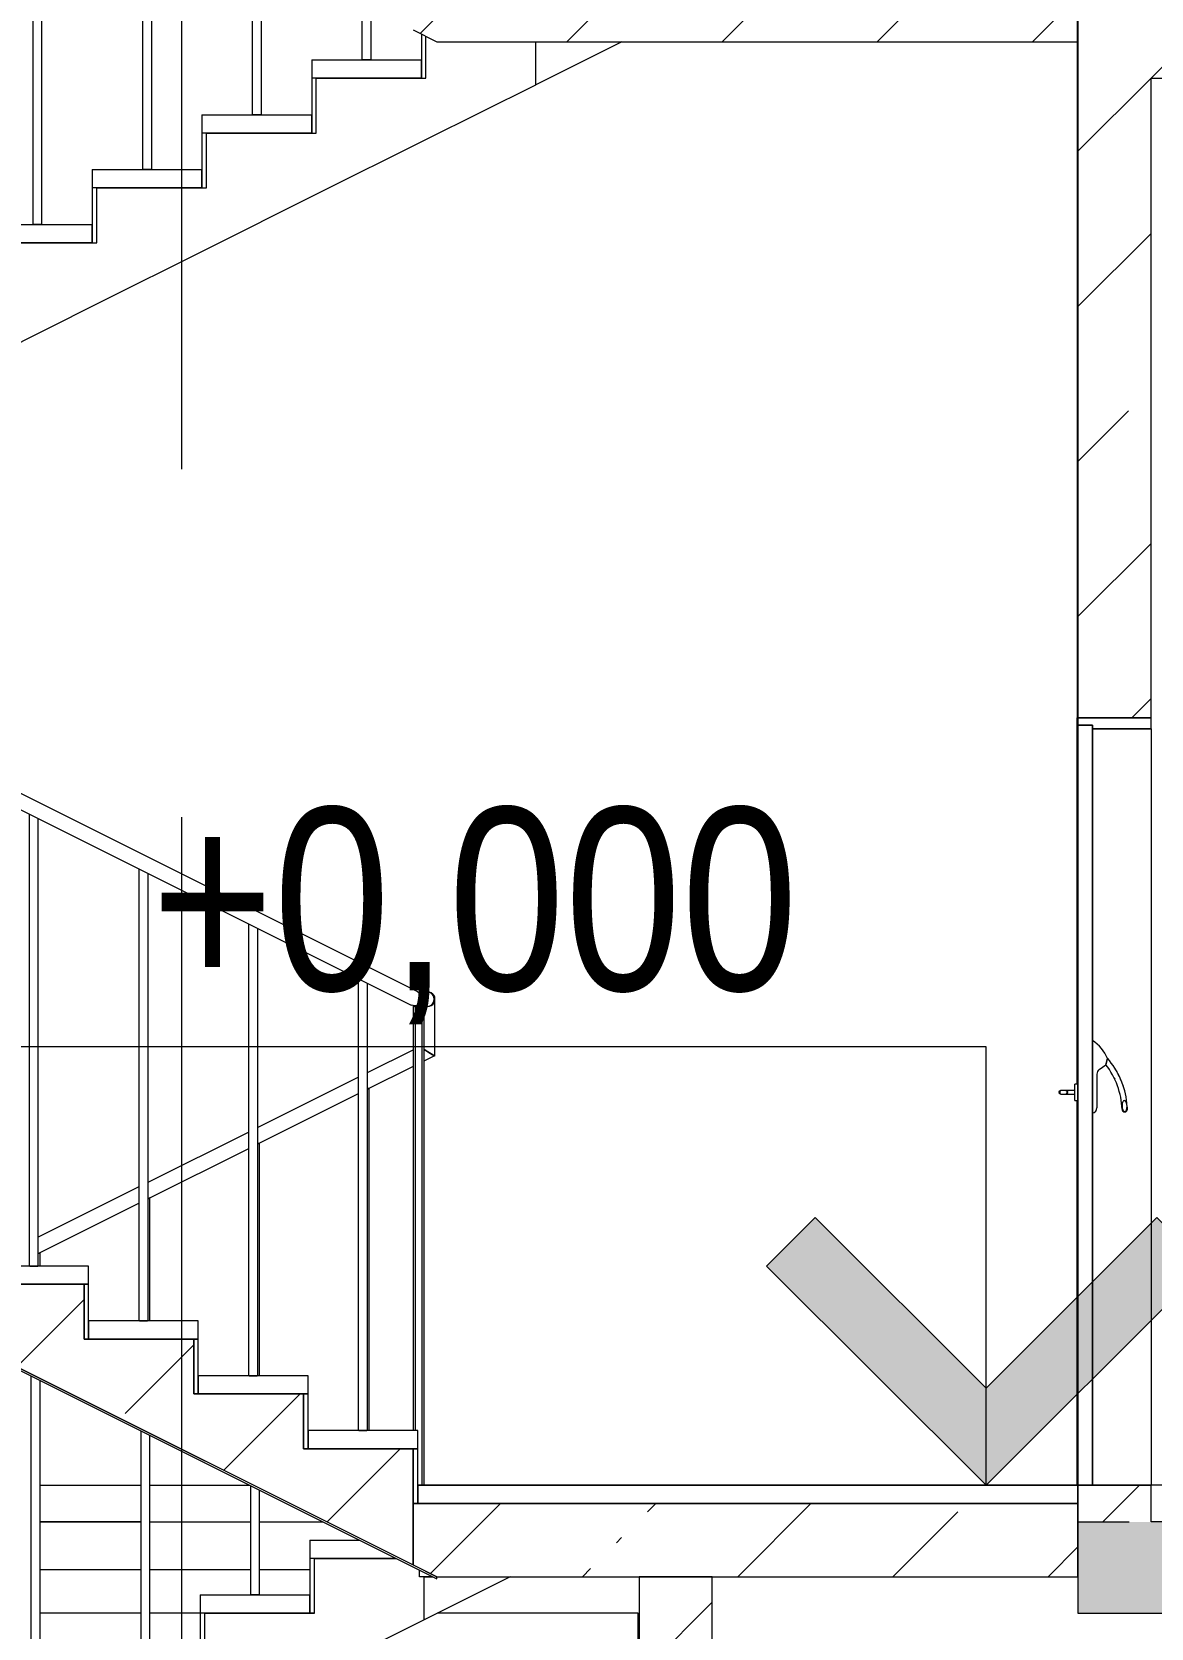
# Model space of a CAD drawing. Header units: millimetres. Extents: x -39507 to 33074, y -24219 to 30962.
# Drawn here: x -24693 to -21633, y -391 to 3977 of the extents above; entities that cross this region are included whole.
import ezdxf

# ---------------------------------------------------------------- set-up
doc = ezdxf.new("R2010")
doc.units = ezdxf.units.MM
doc.linetypes.add('Осевые', pattern=[6350, 1270, -952.5, 3175, -952.5])
for name, color, linetype, lineweight in [('Балясины', 7, 'Continuous', 9), ('Верхние поручни', 7, 'Continuous', 9), ('Высотные отметки', 7, 'Continuous', 9), ('Двери', 7, 'Continuous', 9), ('Каркас_Импост', 7, 'Continuous', 9), ('Лестницы', 7, 'Continuous', 9), ('Лестницы-1', 7, 'Continuous', 18), ('Общие ребра', 7, 'Continuous', 9), ('Ограждение', 7, 'Continuous', 9), ('Панель', 7, 'Continuous', 9), ('Перекрытия', 7, 'Continuous', 9), ('Проступи_подступенки', 7, 'Continuous', 18), ('Проступи_подступенки-1', 7, 'Continuous', 9), ('Стены', 7, 'Continuous', 9), ('Структура _1_', 7, 'Continuous', 18), ('Черная _3 сплошная', 7, 'Continuous', 18), ('Штриховка разреза-2', 7, 'Continuous', 9)]:
    doc.layers.add(name, color=color, linetype=linetype, lineweight=lineweight)
doc.layers.add('Оси-3', color=7, linetype='Осевые', lineweight=9, true_color=0xaaaaaa)
doc.styles.add('Arial Narrow', font='ARIALN.TTF', dxfattribs={"height": 500})
pattern_1 = [(45, (-2885.9, 6475), (-424.264, 424.264), [600, -100, 20, -100]), (45, (-2885.9, 6899), (-424.264, 424.264), [])]

# ---------------------------------------------------------------- blocks, each defined once
blk = doc.blocks.new('Дверь - Однопольная - ДВ1_21х10-6240598-Разрез 2-2')
at = {"layer": 'Двери'}
for p, q in [((-21792.9, 17818.3), (-21792.9, 18017.1)), ((-21774.9, 17937.5), (-21756.5, 17950.7)), ((-21752.2, 17968.6), (-21756.5, 17950.8)), ((-21756.5, 17950.7), (-21752.3, 17968)), ((-21781.1, 17925.3), (-21781.1, 17833.1)), ((-21883.8, 17876.4), (-21883.8, 17874.4)), ((-21882.7, 17876.4), (-21882.7, 17874.4)), ((-21866.6, 17880.4), (-21878.7, 17880.4)), ((-21878.7, 17870.4), (-21866.6, 17870.4)), ((-21841.2, 17880.4), (-21869.7, 17880.4)), ((-21869.7, 17870.4), (-21841.2, 17870.4)), ((-21862.6, 17874.4), (-21862.6, 17876.4)), ((-21861.5, 17874.4), (-21861.5, 17876.4)), ((-21841.2, 17852.5), (-21841.2, 17897.5)), ((-21832.9, 17897.5), (-21841.2, 17897.5)), ((-21832.9, 17897.5), (-21832.9, 17852.5)), ((-21841.2, 17852.5), (-21832.9, 17852.5))]:
    blk.add_line(p, q, dxfattribs=at)
at = {"layer": 'Двери', "flags": 128}
for points in [[(-21883.8, 17876.4), (-21883.8, 17876.6), (-21883.8, 17876.8), (-21883.8, 17876.9), (-21883.8, 17877.1), (-21883.7, 17877.2), (-21883.7, 17877.4), (-21883.7, 17877.5), (-21883.6, 17877.7), (-21883.6, 17877.8), (-21883.5, 17878), (-21883.4, 17878.1), (-21883.4, 17878.3), (-21883.3, 17878.4), (-21883.2, 17878.6), (-21883.1, 17878.7), (-21883, 17878.8), (-21882.9, 17878.9), (-21882.8, 17879.1), (-21882.7, 17879.2), (-21882.6, 17879.3), (-21882.5, 17879.4), (-21882.4, 17879.5), (-21882.2, 17879.6), (-21882.1, 17879.7), (-21882, 17879.8), (-21881.8, 17879.9), (-21881.7, 17880), (-21881.6, 17880), (-21881.4, 17880.1), (-21881.3, 17880.2), (-21881.1, 17880.2), (-21881, 17880.3), (-21880.8, 17880.3), (-21880.7, 17880.3), (-21880.5, 17880.4), (-21880.3, 17880.4), (-21880.2, 17880.4), (-21880, 17880.4), (-21879.9, 17880.4), (-21879.8, 17880.4)], [(-21879.8, 17870.4), (-21880, 17870.4), (-21880.1, 17870.4), (-21880.3, 17870.5), (-21880.5, 17870.5), (-21880.6, 17870.5), (-21880.8, 17870.5), (-21880.9, 17870.6), (-21881.1, 17870.6), (-21881.2, 17870.7), (-21881.4, 17870.7), (-21881.5, 17870.8), (-21881.7, 17870.9), (-21881.8, 17871), (-21881.9, 17871), (-21882.1, 17871.1), (-21882.2, 17871.2), (-21882.3, 17871.3), (-21882.5, 17871.4), (-21882.6, 17871.5), (-21882.7, 17871.6), (-21882.8, 17871.8), (-21882.9, 17871.9), (-21883, 17872), (-21883.1, 17872.1), (-21883.2, 17872.3), (-21883.3, 17872.4), (-21883.3, 17872.5), (-21883.4, 17872.7), (-21883.5, 17872.8), (-21883.5, 17873), (-21883.6, 17873.1), (-21883.6, 17873.3), (-21883.7, 17873.4), (-21883.7, 17873.6), (-21883.8, 17873.8), (-21883.8, 17873.9), (-21883.8, 17874.1), (-21883.8, 17874.2), (-21883.8, 17874.4), (-21883.8, 17874.4)], [(-21878.7, 17880.4), (-21879.6, 17880.3), (-21880.5, 17880), (-21881.2, 17879.6), (-21881.9, 17878.9), (-21882.3, 17878.2), (-21882.6, 17877.3), (-21882.7, 17876.4)], [(-21882.7, 17874.4), (-21882.6, 17873.5), (-21882.3, 17872.7), (-21881.9, 17871.9), (-21881.2, 17871.3), (-21880.5, 17870.8), (-21879.6, 17870.5), (-21878.7, 17870.4)], [(-21862.6, 17876.4), (-21862.7, 17877.3), (-21863, 17878.2), (-21863.5, 17878.9), (-21864.1, 17879.6), (-21864.9, 17880), (-21865.7, 17880.3), (-21866.6, 17880.4)], [(-21866.6, 17870.4), (-21865.7, 17870.5), (-21864.9, 17870.8), (-21864.1, 17871.3), (-21863.5, 17871.9), (-21863, 17872.7), (-21862.7, 17873.5), (-21862.6, 17874.4)], [(-21865.5, 17880.4), (-21865.4, 17880.4), (-21865.2, 17880.4), (-21865.1, 17880.4), (-21864.9, 17880.4), (-21864.7, 17880.4), (-21864.6, 17880.3), (-21864.4, 17880.3), (-21864.3, 17880.2), (-21864.1, 17880.2), (-21864, 17880.1), (-21863.8, 17880.1), (-21863.7, 17880), (-21863.6, 17879.9), (-21863.4, 17879.8), (-21863.3, 17879.7), (-21863.1, 17879.6), (-21863, 17879.5), (-21862.9, 17879.4), (-21862.8, 17879.3), (-21862.7, 17879.2), (-21862.6, 17879.1), (-21862.5, 17879), (-21862.4, 17878.9), (-21862.3, 17878.7), (-21862.2, 17878.6), (-21862.1, 17878.5), (-21862, 17878.3), (-21861.9, 17878.2), (-21861.9, 17878), (-21861.8, 17877.9), (-21861.8, 17877.7), (-21861.7, 17877.6), (-21861.7, 17877.4), (-21861.6, 17877.3), (-21861.6, 17877.1), (-21861.6, 17877), (-21861.6, 17876.8), (-21861.5, 17876.6), (-21861.5, 17876.5), (-21861.5, 17876.4)], [(-21861.5, 17874.4), (-21861.5, 17874.3), (-21861.6, 17874.1), (-21861.6, 17874), (-21861.6, 17873.8), (-21861.6, 17873.6), (-21861.7, 17873.5), (-21861.7, 17873.3), (-21861.7, 17873.2), (-21861.8, 17873), (-21861.9, 17872.9), (-21861.9, 17872.7), (-21862, 17872.6), (-21862.1, 17872.4), (-21862.1, 17872.3), (-21862.2, 17872.2), (-21862.3, 17872), (-21862.4, 17871.9), (-21862.5, 17871.8), (-21862.6, 17871.7), (-21862.8, 17871.6), (-21862.9, 17871.5), (-21863, 17871.3), (-21863.1, 17871.2), (-21863.2, 17871.2), (-21863.4, 17871.1), (-21863.5, 17871), (-21863.7, 17870.9), (-21863.8, 17870.8), (-21863.9, 17870.8), (-21864.1, 17870.7), (-21864.2, 17870.6), (-21864.4, 17870.6), (-21864.5, 17870.6), (-21864.7, 17870.5), (-21864.9, 17870.5), (-21865, 17870.5), (-21865.2, 17870.4), (-21865.3, 17870.4), (-21865.5, 17870.4), (-21865.5, 17870.4)], [(-21706.1, 17852.6), (-21707.3, 17852.3), (-21708.4, 17851.6), (-21709.4, 17850.4), (-21710.3, 17848.9), (-21711.1, 17847), (-21711.6, 17844.8), (-21712, 17842.4), (-21712.2, 17839.9), (-21712.1, 17837.3), (-21711.9, 17834.7), (-21711.5, 17832.2), (-21710.8, 17829.8), (-21710.1, 17827.7), (-21709.1, 17825.9), (-21708.1, 17824.5), (-21706.9, 17823.4), (-21705.8, 17822.8), (-21704.6, 17822.7)], [(-21704.6, 17822.7), (-21703.4, 17822.9), (-21702.3, 17823.7), (-21701.3, 17824.8), (-21700.4, 17826.4), (-21699.7, 17828.3), (-21699.1, 17830.5), (-21698.7, 17832.8), (-21698.5, 17835.4), (-21698.6, 17838), (-21698.8, 17840.6), (-21699.3, 17843.1), (-21699.9, 17845.4), (-21700.7, 17847.5), (-21701.6, 17849.3), (-21702.7, 17850.8), (-21703.8, 17851.8), (-21705, 17852.4), (-21706.1, 17852.6)]]:
    blk.add_lwpolyline(points, dxfattribs=at)
at = {"layer": 'Двери'}
for centre, radius, start, end in [((-21849.8, 17928.8), 105, 21.8766, 57.1857), ((-21922.7, 17821.3), 210.7, 2.0748, 37.9134), ((-21922.7, 17821.3), 225.3, 6.1877, 40.812), ((-21766.1, 17925.3), 15, 125.7562, 180), ((-21796.2, 17833.1), 15.2, 282.8196, 0), ((-21704.8, 17828.9), 7.3, 180, 0), ((-21922.7, 17821.3), 225.3, 1.9404, 3.7178)]:
    blk.add_arc(centre, radius, start, end, dxfattribs=at)
for points in [[(-21734.3, 17915.7), (-21733.6, 17914.4), (-21733, 17913.1), (-21732.3, 17911.7)], [(-21724.2, 17927.9), (-21726.4, 17932), (-21728.7, 17936), (-21731.1, 17939.8)]]:
    blk.add_open_spline(points, degree=3, dxfattribs=at)
blk.add_open_spline([(-21707.1, 17886.8), (-21709.1, 17893.1), (-21713.4, 17905.5), (-21719.2, 17918.3), (-21722.6, 17924.9), (-21723.1, 17925.8)], degree=3, knots=[0, 0, 0, 0, 0.3333333, 0.6666667, 0.7174758, 0.7174758, 0.7174758, 0.7174758], dxfattribs=at)
at = {"layer": 'Каркас_Импост'}
for p, q in [((-21632.9, 18900), (-21832.9, 18900)), ((-21832.9, 18900), (-21832.9, 18880)), ((-21832.9, 18880), (-21792.9, 18880)), ((-21832.9, 16800), (-21832.9, 18880)), ((-21792.9, 18880), (-21832.9, 18880)), ((-21792.9, 18880), (-21792.9, 18870)), ((-21792.9, 18880), (-21792.9, 16800)), ((-21792.9, 18870), (-21632.9, 18870)), ((-21632.9, 18870), (-21792.9, 18870)), ((-21792.9, 16800), (-21792.9, 18870)), ((-21632.9, 18870), (-21632.9, 18900)), ((-21632.9, 18870), (-21632.9, 16800)), ((-21792.9, 16800), (-21832.9, 16800)), ((-21632.9, 16800), (-21792.9, 16800))]:
    blk.add_line(p, q, dxfattribs=at)
at = {"layer": 'Панель'}
for p, q in [((-21792.9, 18879), (-21832.9, 18879)), ((-21832.9, 18879), (-21832.9, 16800)), ((-21792.9, 16800), (-21792.9, 18879)), ((-21832.9, 16800), (-21792.9, 16800))]:
    blk.add_line(p, q, dxfattribs=at)
blk = doc.blocks.new('Ограждение - 25mm-V45-Разрез 2-2')
at = {"layer": 'Балясины'}
for p, q in [((-23765.4, 16950), (-23765.4, 17736.5)), ((-23790.4, 16652.3), (-23790.4, 16500)), ((-23765.4, 16500), (-23765.4, 16639.8)), ((-23790.4, 16500), (-23777.9, 16500)), ((-23777.9, 16500), (-23788.7, 16500)), ((-23777.9, 16500), (-23765.4, 16500)), ((-23767.1, 16500), (-23777.9, 16500))]:
    blk.add_line(p, q, dxfattribs=at)
at = {"layer": 'Балясины', "flags": 128}
blk.add_lwpolyline([(-23775.5, 17731.5), (-23772.5, 17733), (-23768.1, 17735.2), (-23765.7, 17736.4), (-23768.1, 17735.2), (-23772.5, 17733), (-23775.5, 17731.5)], dxfattribs=at)
blk = doc.blocks.new('Ограждение - 25mm-V46-Разрез 2-2')
at = {"layer": 'Балясины'}
for p, q in [((-24065.4, 17100), (-24065.4, 17586.5)), ((-24090.4, 16802.3), (-24090.4, 16350)), ((-24065.4, 16350), (-24065.4, 16789.8)), ((-24090.4, 16350), (-24077.9, 16350)), ((-24077.9, 16350), (-24088.7, 16350)), ((-24077.9, 16350), (-24065.4, 16350)), ((-24067.1, 16350), (-24077.9, 16350))]:
    blk.add_line(p, q, dxfattribs=at)
at = {"layer": 'Балясины', "flags": 128}
blk.add_lwpolyline([(-24075.4, 17581.5), (-24072.5, 17583), (-24068.1, 17585.2), (-24065.7, 17586.4), (-24068.1, 17585.2), (-24072.5, 17583), (-24075.4, 17581.5)], dxfattribs=at)
blk = doc.blocks.new('Ограждение - 25mm-V47-Разрез 2-2')
at = {"layer": 'Балясины'}
for p, q in [((-24365.4, 17250), (-24365.4, 17436.5)), ((-24390.4, 16952.3), (-24390.4, 16200)), ((-24365.4, 16200), (-24365.4, 16939.8)), ((-24390.4, 16200), (-24377.9, 16200)), ((-24377.9, 16200), (-24388.7, 16200)), ((-24377.9, 16200), (-24365.4, 16200)), ((-24367.1, 16200), (-24377.9, 16200))]:
    blk.add_line(p, q, dxfattribs=at)
at = {"layer": 'Балясины', "flags": 128}
blk.add_lwpolyline([(-24375.4, 17431.6), (-24372.5, 17433), (-24368.1, 17435.2), (-24365.7, 17436.4), (-24368.1, 17435.2), (-24372.5, 17433), (-24375.4, 17431.6)], dxfattribs=at)
blk = doc.blocks.new('Ограждение - 25mm-V48-Разрез 2-2')
at = {"layer": 'Балясины'}
for p, q in [((-24690.4, 17102.3), (-24690.4, 16050)), ((-24665.4, 16050), (-24665.4, 17089.8)), ((-24690.4, 16050), (-24677.9, 16050)), ((-24677.9, 16050), (-24688.7, 16050)), ((-24677.9, 16050), (-24665.4, 16050)), ((-24667.1, 16050), (-24677.9, 16050))]:
    blk.add_line(p, q, dxfattribs=at)
blk = doc.blocks.new('Ограждение - 25mm-V30-Разрез 2-2')
at = {"layer": 'Балясины'}
for p, q in [((-25895.4, 23586.5), (-25895.4, 22350)), ((-25895.1, 23586.4), (-25895.1, 23586.4)), ((-25870.4, 22350), (-25870.4, 23574)), ((-25882.9, 22350), (-25893.7, 22350)), ((-25893.7, 22350), (-25882.9, 22350)), ((-25882.9, 22350), (-25872.1, 22350)), ((-25872.1, 22350), (-25882.9, 22350))]:
    blk.add_line(p, q, dxfattribs=at)
blk = doc.blocks.new('Ограждение - 25mm-V31-Разрез 2-2')
at = {"layer": 'Балясины'}
for p, q in [((-23317.1, 22310), (-23338.7, 22310)), ((-23338.7, 22310), (-23317.1, 22310)), ((-23315.4, 21000), (-23315.4, 22310)), ((-23333, 21000), (-23317.1, 21000)), ((-23317.1, 21000), (-23333, 21000))]:
    blk.add_line(p, q, dxfattribs=at)
blk = doc.blocks.new('Ограждение - 25mm-V32-Разрез 2-2')
at = {"layer": 'Балясины'}
blk.add_line((-23465.4, 21150), (-23465.4, 22086.5), dxfattribs=at)
at = {"layer": 'Балясины', "flags": 128}
blk.add_lwpolyline([(-23470.8, 22083.8), (-23468.1, 22085.2), (-23465.7, 22086.4), (-23468.1, 22085.2), (-23470.8, 22083.8)], dxfattribs=at)
blk = doc.blocks.new('Ограждение - 25mm-V60-Разрез 2-2')
at = {"layer": 'Балясины'}
for p, q in [((-24070.4, 300), (-24070.4, 936.5)), ((-24095.4, -1.2), (-24095.4, -300)), ((-24070.4, -300), (-24070.4, -13.7)), ((-24095.4, -300), (-24082.9, -300)), ((-24082.9, -300), (-24093.7, -300)), ((-24082.9, -300), (-24070.4, -300)), ((-24072.1, -300), (-24082.9, -300))]:
    blk.add_line(p, q, dxfattribs=at)
at = {"layer": 'Балясины', "flags": 128}
blk.add_lwpolyline([(-24075.4, 934), (-24073.1, 935.2), (-24070.7, 936.4), (-24073.1, 935.2), (-24075.4, 934)], dxfattribs=at)
blk = doc.blocks.new('Ограждение - 25mm-V61-Разрез 2-2')
at = {"layer": 'Балясины'}
for p, q in [((-24370.4, 450), (-24370.4, 786.5)), ((-24395.4, 148.8), (-24395.4, -450)), ((-24370.4, -450), (-24370.4, 136.3)), ((-24395.4, -450), (-24382.9, -450)), ((-24382.9, -450), (-24393.7, -450)), ((-24382.9, -450), (-24370.4, -450)), ((-24372.1, -450), (-24382.9, -450))]:
    blk.add_line(p, q, dxfattribs=at)
at = {"layer": 'Балясины', "flags": 128}
blk.add_lwpolyline([(-24375.3, 784.1), (-24373.1, 785.2), (-24370.7, 786.4), (-24373.1, 785.2), (-24375.3, 784.1)], dxfattribs=at)
blk = doc.blocks.new('Ограждение - 25mm-V62-Разрез 2-2')
at = {"layer": 'Балясины'}
for p, q in [((-24670.4, 600), (-24670.4, 636.5)), ((-24695.4, 298.9), (-24695.4, -600)), ((-24670.4, -600), (-24670.4, 286.4)), ((-24695.4, -600), (-24682.9, -600)), ((-24682.9, -600), (-24693.7, -600)), ((-24682.9, -600), (-24670.4, -600)), ((-24672.1, -600), (-24682.9, -600))]:
    blk.add_line(p, q, dxfattribs=at)
at = {"layer": 'Балясины', "flags": 128}
blk.add_lwpolyline([(-24673.1, 635.2), (-24670.7, 636.4), (-24673.1, 635.2)], dxfattribs=at)
blk = doc.blocks.new('Ограждение - 25mm-V84-Разрез 2-2')
at = {"layer": 'Балясины'}
for p, q in [((-23650.4, 1311.5), (-23650.4, 150)), ((-23635.1, 1303.9), (-23637.9, 1305.3)), ((-23625.4, 0), (-23625.4, 1299)), ((-23650.4, 100), (-23650.4, 0)), ((-23637.9, 0), (-23631.6, 0)), ((-23631.6, 0), (-23637.9, 0)), ((-23629.5, 0), (-23627.1, 0)), ((-23627.1, 0), (-23629.5, 0))]:
    blk.add_line(p, q, dxfattribs=at)
at = {"layer": 'Балясины', "flags": 128}
blk.add_lwpolyline([(-23637.9, 1305.3), (-23643.3, 1308), (-23647.7, 1310.2), (-23650.1, 1311.4), (-23647.7, 1310.2)], dxfattribs=at)
blk = doc.blocks.new('Ограждение - 25mm-V77-Разрез 2-2')
at = {"layer": 'Балясины'}
for p, q in [((-23340.4, 22310), (-23340.4, 21150)), ((-23315.4, 22310), (-23340.4, 22310)), ((-23338.7, 22310), (-23317.1, 22310)), ((-23315.4, 21000), (-23315.4, 22310)), ((-23333, 21000), (-23317.1, 21000)), ((-23317.1, 21000), (-23333, 21000))]:
    blk.add_line(p, q, dxfattribs=at)
blk = doc.blocks.new('Ограждение - 25mm-V78-Разрез 2-2')
at = {"layer": 'Балясины'}
for p, q in [((-23315.4, 21000), (-23315.4, 22161.5)), ((-23327.9, 21000), (-23333, 21000)), ((-23333, 21000), (-23327.9, 21000)), ((-23327.9, 21000), (-23317.1, 21000)), ((-23317.1, 21000), (-23327.9, 21000))]:
    blk.add_line(p, q, dxfattribs=at)
blk = doc.blocks.new('Ограждение - Ограждение-6819977-Разрез 2-2')
for name, p in [('Ограждение - 25mm-V45-Разрез 2-2', (0, -12600)), ('Ограждение - 25mm-V46-Разрез 2-2', (0, -12600)), ('Ограждение - 25mm-V47-Разрез 2-2', (0, -12600)), ('Ограждение - 25mm-V48-Разрез 2-2', (0, -12600)), ('Ограждение - 25mm-V30-Разрез 2-2', (1195, -21750)), ('Ограждение - 25mm-V30-Разрез 2-2', (1495, -21900)), ('Ограждение - 25mm-V30-Разрез 2-2', (1795, -22050)), ('Ограждение - 25mm-V30-Разрез 2-2', (2095, -22200)), ('Ограждение - 25mm-V84-Разрез 2-2', (0, 0)), ('Ограждение - 25mm-V77-Разрез 2-2', (-305, -21000)), ('Ограждение - 25mm-V31-Разрез 2-2', (-305, -21000)), ('Ограждение - 25mm-V78-Разрез 2-2', (-305, -21000)), ('Ограждение - 25mm-V32-Разрез 2-2', (-305, -21000)), ('Ограждение - 25mm-V60-Разрез 2-2', (0, 0)), ('Ограждение - 25mm-V61-Разрез 2-2', (0, 0)), ('Ограждение - 25mm-V62-Разрез 2-2', (0, 0))]:
    blk.add_blockref(name, p)
blk = doc.blocks.new('Тип верхнего поручня - Верхний поручень_Внутренний_-6840876-Разрез 2-2')
at = {"layer": 'Верхние поручни'}
for p, q in [((-23637.9, 1350), (-27537.9, 3300)), ((-27577.9, 3275.3), (-23655.8, 1314.2)), ((-23630.8, 1320.5), (-23630.8, 1310)), ((-23590.8, 1174), (-23590.8, 1330)), ((-23649.9, 1191.5), (-23776, 1128.5)), ((-23612.9, 1187.6), (-23618.1, 1190.8)), ((-23618.1, 1190.8), (-23612.9, 1187.6)), ((-23776, 1083.7), (-23649.9, 1146.8)), ((-23620.4, 1161.5), (-23592.9, 1175.3)), ((-23799.8, 1116.6), (-24075.6, 978.7)), ((-24075.5, 933.9), (-23799.7, 1071.9)), ((-24100.2, 966.3), (-24375.5, 828.7)), ((-24375.5, 784), (-24100.2, 921.6)), ((-24400.3, 816.3), (-24675.4, 678.7)), ((-24675.4, 634), (-24400.3, 771.6))]:
    blk.add_line(p, q, dxfattribs=at)
at = {"layer": 'Верхние поручни', "flags": 128}
for points in [[(-23628.9, 1323.2), (-23631.9, 1318.8), (-23635.8, 1315.4), (-23640.5, 1313.1), (-23645.6, 1312.1), (-23650.8, 1312.5), (-23655.8, 1314.2)], [(-23637.9, 1350), (-23633.6, 1347.1), (-23630.1, 1343.1), (-23627.8, 1338.4), (-23626.9, 1333.3), (-23627.2, 1328.1), (-23628.9, 1323.2)], [(-23629.9, 1319.4), (-23627, 1315.9), (-23622.9, 1312.7), (-23618.1, 1310.7), (-23612.9, 1310), (-23607.7, 1310.7), (-23602.9, 1312.7), (-23598.7, 1315.9), (-23595.6, 1320), (-23593.6, 1324.8), (-23592.9, 1330)], [(-23592.9, 1330), (-23593.6, 1335.2), (-23595.6, 1340), (-23598.7, 1344.1), (-23602.9, 1347.3), (-23607.7, 1349.3), (-23612.9, 1350), (-23618.1, 1349.3), (-23622.9, 1347.3), (-23627, 1344.1), (-23629.3, 1341.3)], [(-23610.8, 1310), (-23605.6, 1310.7), (-23600.8, 1312.7), (-23596.6, 1315.9), (-23593.4, 1320), (-23591.4, 1324.8), (-23590.8, 1330), (-23591.4, 1335.2), (-23593.4, 1340), (-23596.6, 1344.1), (-23600.8, 1347.3), (-23605.6, 1349.3), (-23610.8, 1350)], [(-23610.8, 1186.3), (-23615.9, 1189.5), (-23620.4, 1192.3)], [(-23620.4, 1192.3), (-23615.9, 1189.5), (-23610.8, 1186.3)], [(-23612.9, 1187.6), (-23607.7, 1184.4), (-23602.9, 1181.5), (-23598.7, 1178.9), (-23595.6, 1176.9)], [(-23595.6, 1176.9), (-23598.7, 1178.9), (-23602.9, 1181.5), (-23607.7, 1184.4), (-23612.9, 1187.6)], [(-23610.8, 1186.3), (-23605.6, 1183.1), (-23600.8, 1180.2), (-23596.6, 1177.6), (-23593.4, 1175.6)], [(-23590.8, 1174), (-23591.4, 1174.4), (-23593.4, 1175.6), (-23596.6, 1177.6), (-23600.8, 1180.2), (-23605.6, 1183.1), (-23610.8, 1186.3)]]:
    blk.add_lwpolyline(points, dxfattribs=at)
blk = doc.blocks.new('Высотные отметки - Высотная отметка - Стрелка-4455449-Разрез 2-2')
at = {"layer": 'Высотные отметки'}
blk.add_hatch(color=256, dxfattribs=at).paths.add_polyline_path([(-36565.6, -5267.2), (-36098.4, -5734.3), (-35631.2, -5267.2), (-35498.4, -5400), (-36098.4, -6000), (-36698.4, -5400)], flags=0)
for p, q in [((-36098.4, -4800), (-39098.4, -4800)), ((-36098.4, -6000), (-36098.4, -4800)), ((-36565.6, -5267.2), (-36698.4, -5400)), ((-36098.4, -5734.3), (-36565.6, -5267.2)), ((-35631.2, -5267.2), (-36098.4, -5734.3)), ((-35498.4, -5400), (-35631.2, -5267.2)), ((-36698.4, -5400), (-36098.4, -6000)), ((-36098.4, -6000), (-35498.4, -5400)), ((-35002.8, -6000), (-36395.1, -6000))]:
    blk.add_line(p, q, dxfattribs=at)

msp = doc.modelspace()

# ---------------------------------------------------------------- hatches: boundary and pattern name
at = {"layer": 'Лестницы'}
h = msp.add_hatch(dxfattribs=at)
h.set_pattern_fill('FP_2', color=256, style=0, pattern_type=2)
h.set_pattern_definition(pattern_1)
h.paths.add_polyline_path([(-23062.8, 3950), (-21832.9, 3950), (-21832.9, 4150), (-23650.4, 4150), (-23650.4, 3982.3), (-23585.8, 3950)], flags=0)
h = msp.add_hatch(dxfattribs=at)
h.set_pattern_fill('FP_2', color=256, style=0, pattern_type=2)
h.set_pattern_definition(pattern_1)
h.paths.add_polyline_path([(-23650.4, -217.7), (-23650.4, 100), (-23950.4, 100), (-23950.4, 250), (-24250.4, 250.8), (-24250.4, 400), (-24550.4, 400), (-24550.4, 550), (-24850.4, 550), (-24850.4, 700), (-25150.4, 700), (-25150.4, 850), (-25450.4, 850), (-25450.4, 1000), (-25750.4, 1000), (-25750.4, 1150), (-26050.4, 1150), (-26050.4, 1300), (-26350.4, 1300), (-26350.4, 1450), (-26650.4, 1450), (-26650.4, 1600), (-26950.4, 1600), (-26950.4, 1750), (-27250.4, 1750), (-27250.4, 1900), (-27550.4, 1900), (-27550.4, 1732.3), (-23711.1, -187.3)], flags=0)
h = msp.add_hatch(dxfattribs=at)
h.set_pattern_fill('FP_2', color=256, style=0, pattern_type=2)
h.set_pattern_definition(pattern_1)
h.paths.add_polyline_path([(-23585.8, -250), (-21832.9, -250), (-21832.9, -50), (-23650.4, -50), (-23650.4, -217.7), (-23629.8, -228)], flags=0)
at = {"layer": 'Штриховка разреза-2'}
h = msp.add_hatch(dxfattribs=at)
h.set_pattern_fill('FP_2', color=256, style=0, pattern_type=2)
h.set_pattern_definition(pattern_1)
h.paths.add_polyline_path([(-21632.9, 3850), (-19352.9, 3850), (-19352.9, 4100), (-21832.9, 4100), (-21832.9, 3850)], flags=0)
h = msp.add_hatch(dxfattribs=at)
h.set_pattern_fill('FP_2', color=256, style=0, pattern_type=2)
h.set_pattern_definition(pattern_1)
h.paths.add_polyline_path([(-21632.9, -100), (-21632.9, 0), (-21832.9, 0), (-21832.9, -100)], flags=0)
h.paths.add_polyline_path([(-21632.9, 2100), (-21632.9, 3850), (-21832.9, 3850), (-21832.9, 2100)], flags=0)
h = msp.add_hatch(dxfattribs=at)
h.set_pattern_fill('FP_2', color=256, style=0, pattern_type=2)
h.set_pattern_definition(pattern_1)
h.paths.add_polyline_path([(-31682.9, -350), (-29332.9, -350), (-29332.9, -100), (-31682.9, -100)], flags=0)
h.paths.add_polyline_path([(8587.1, -350), (16067.1, -350), (16067.1, -100), (8417.1, -100), (8417.1, -350)], flags=0)
h.paths.add_polyline_path([(25717.1, -350), (25717.1, -100), (23567.1, -100), (23567.1, -350), (25714.6, -350)], flags=0)
h.paths.add_polyline_path([(-21832.9, -350), (-15782.9, -350), (-15782.9, -100), (-21832.9, -100), (-21832.9, -187.3)], flags=0)
h = msp.add_hatch(dxfattribs=at)
h.set_pattern_fill('FP_2', color=256, style=0, pattern_type=2)
h.set_pattern_definition(pattern_1)
h.paths.add_polyline_path([(-22832.9, -6100), (-22832.9, -250), (-23032.9, -250), (-23032.9, -6100)], flags=0)

# ---------------------------------------------------------------- linework, layer by layer
at = {"layer": 'Высотные отметки'}
for p, q in [((-21933.7, 0), (-22083.8, 0)), ((-21857.5, 0), (-21933.7, 0))]:
    msp.add_line(p, q, dxfattribs=at)
at = {"layer": 'Лестницы'}
for p, q in [((-23615.4, 3850), (-23615.4, 3964.8)), ((-23315.4, 3832.3), (-23315.4, 3950)), ((-23080, 3950), (-23315.4, 3832.3)), ((-23315.4, 3950), (-23080, 3950)), ((-23315.4, 3832.3), (-23315.4, 3950)), ((-23915.4, 3850), (-23615.4, 3850)), ((-23915.4, 3700), (-23915.4, 3850)), ((-23615.4, 3682.3), (-23315.4, 3832.3)), ((-24215.4, 3700), (-23915.4, 3700)), ((-24215.4, 3550), (-24215.4, 3700)), ((-23915.4, 3532.3), (-23615.4, 3682.3)), ((-24515.4, 3550), (-24215.4, 3550)), ((-24515.4, 3400), (-24515.4, 3550)), ((-24215.4, 3382.3), (-23915.4, 3532.3)), ((-24815.4, 3400), (-24515.4, 3400)), ((-24515.4, 3232.3), (-24215.4, 3382.3)), ((-24815.4, 3082.3), (-24515.4, 3232.3)), ((-23920.4, -200), (-23697.8, -200)), ((-23920.4, -350), (-23920.4, -200)), ((-23585.8, -250), (-23632.9, -226.5)), ((-23632.9, -250), (-23632.9, -232.5)), ((-23597.9, -250), (-23632.9, -250)), ((-23620.4, -367.7), (-23620.4, -250)), ((-23385, -250), (-23620.4, -367.7)), ((-23620.4, -250), (-23597.9, -250)), ((-23620.4, -367.7), (-23620.4, -250)), ((-23586.7, -250), (-23385, -250)), ((-24220.4, -350), (-23920.4, -350)), ((-24220.4, -500), (-24220.4, -350)), ((-23620.4, -367.7), (-23920.4, -517.7))]:
    msp.add_line(p, q, dxfattribs=at)
at = {"layer": 'Лестницы-1'}
for p, q in [((-21832.9, 3950), (-21832.9, 4150)), ((-23650.4, 3982.3), (-23585.8, 3950)), ((-23585.8, 3950), (-21832.9, 3950)), ((-27550.4, 1732.3), (-23650.4, -217.7)), ((-24550.4, 550), (-24850.4, 550)), ((-24550.4, 400), (-24550.4, 550)), ((-24250.4, 400), (-24550.4, 400)), ((-24250.4, 250), (-24250.4, 400)), ((-23950.4, 250), (-24250.4, 250)), ((-23950.4, 100), (-23950.4, 250)), ((-23650.4, 100), (-23950.4, 100)), ((-23650.4, -217.7), (-23650.4, 100)), ((-21832.9, -50), (-23650.4, -50)), ((-23650.4, -50), (-23650.4, -217.7)), ((-21832.9, -250), (-21832.9, -50)), ((-23650.4, -217.7), (-23585.8, -250)), ((-23585.8, -250), (-21832.9, -250))]:
    msp.add_line(p, q, dxfattribs=at)
at = {"layer": 'Общие ребра'}
for p, q in [((-21832.9, 3850), (-21832.9, 2100)), ((-21832.9, 2100), (-21832.9, 3850)), ((-21632.9, 2100), (-21632.9, 3850))]:
    msp.add_line(p, q, dxfattribs=at)
at = {"layer": 'Оси-3'}
msp.add_line((-24282.9, -22619.5), (-24282.9, 29000), dxfattribs=at)
at = {"layer": 'Перекрытия'}
for p, q in [((-24671.4, -100), (-24395.4, -100)), ((-24395.3, -100), (-24670.5, -100)), ((-24670.5, -100), (-24395.3, -100)), ((-24370.7, -100), (-24096.1, -100)), ((-24071.1, -100), (-23898.4, -100)), ((-21832.9, -100), (-21692.9, -100)), ((-21832.9, -100), (-21832.9, -230)), ((-24670.5, -230), (-24395.3, -230)), ((-24370.4, -230), (-24095.4, -230)), ((-24070.4, -230), (-23932.9, -230))]:
    msp.add_line(p, q, dxfattribs=at)
at = {"layer": 'Проступи_подступенки'}
for p, q in [((-24537.9, 600), (-24837.9, 600)), ((-24537.9, 550), (-24537.9, 600)), ((-24837.9, 550), (-24537.9, 550)), ((-24537.9, 550), (-24550.4, 550)), ((-24550.4, 550), (-24550.4, 400)), ((-24537.9, 400), (-24537.9, 550)), ((-24237.9, 450), (-24537.9, 450)), ((-24537.9, 450), (-24537.9, 400)), ((-24237.9, 400), (-24237.9, 450)), ((-24550.4, 400), (-24537.9, 400)), ((-24537.9, 400), (-24237.9, 400)), ((-24237.9, 400), (-24250.4, 400)), ((-24250.4, 400), (-24250.4, 250)), ((-24237.9, 250), (-24237.9, 400)), ((-23937.9, 300), (-24237.9, 300)), ((-24237.9, 300), (-24237.9, 250)), ((-23937.9, 250), (-23937.9, 300)), ((-24250.4, 250), (-24237.9, 250)), ((-24237.9, 250), (-23937.9, 250)), ((-23937.9, 250), (-23950.4, 250)), ((-23950.4, 250), (-23950.4, 100)), ((-23937.9, 100), (-23937.9, 250)), ((-23637.9, 150), (-23937.9, 150)), ((-23937.9, 150), (-23937.9, 100)), ((-23637.9, 100), (-23637.9, 150)), ((-23950.4, 100), (-23937.9, 100)), ((-23937.9, 100), (-23637.9, 100)), ((-23637.9, 100), (-23650.4, 100)), ((-23650.4, 100), (-23650.4, -50)), ((-23637.9, -50), (-23637.9, 100)), ((-21832.9, 0), (-23637.9, 0)), ((-23637.9, 0), (-23637.9, -50)), ((-21832.9, -50), (-21832.9, 0)), ((-23650.4, -50), (-23637.9, -50)), ((-23637.9, -50), (-21832.9, -50))]:
    msp.add_line(p, q, dxfattribs=at)
at = {"layer": 'Проступи_подступенки-1'}
for p, q in [((-23627.9, 3971), (-23627.9, 3850)), ((-23615.4, 3850), (-23615.4, 3964.8)), ((-23927.9, 3900), (-23627.9, 3900)), ((-23927.9, 3900), (-23927.9, 3850)), ((-23627.9, 3850), (-23627.9, 3900)), ((-23927.9, 3850), (-23927.9, 3700)), ((-23915.4, 3850), (-23927.9, 3850)), ((-23627.9, 3850), (-23927.9, 3850)), ((-23915.4, 3700), (-23915.4, 3850)), ((-23627.9, 3850), (-23615.4, 3850)), ((-24227.9, 3750), (-23927.9, 3750)), ((-24227.9, 3750), (-24227.9, 3700)), ((-23927.9, 3700), (-23927.9, 3750)), ((-24227.9, 3700), (-24227.9, 3550)), ((-24215.4, 3700), (-24227.9, 3700)), ((-23927.9, 3700), (-24227.9, 3700)), ((-24215.4, 3550), (-24215.4, 3700)), ((-23927.9, 3700), (-23915.4, 3700)), ((-24527.9, 3600), (-24227.9, 3600)), ((-24527.9, 3600), (-24527.9, 3550)), ((-24227.9, 3550), (-24227.9, 3600)), ((-24527.9, 3550), (-24527.9, 3400)), ((-24515.4, 3550), (-24527.9, 3550)), ((-24227.9, 3550), (-24527.9, 3550)), ((-24515.4, 3400), (-24515.4, 3550)), ((-24227.9, 3550), (-24215.4, 3550)), ((-24827.9, 3450), (-24527.9, 3450)), ((-24527.9, 3400), (-24527.9, 3450)), ((-24527.9, 3400), (-24827.9, 3400)), ((-24527.9, 3400), (-24515.4, 3400)), ((-23620.4, -50), (-23632.9, -50)), ((-23932.9, -150), (-23797.8, -150)), ((-23932.9, -150), (-23932.9, -200)), ((-23932.9, -200), (-23932.9, -350)), ((-23920.4, -200), (-23932.9, -200)), ((-23697.8, -200), (-23932.9, -200)), ((-23920.4, -350), (-23920.4, -200)), ((-24232.9, -300), (-23932.9, -300)), ((-24232.9, -300), (-24232.9, -350)), ((-23932.9, -350), (-23932.9, -300)), ((-24232.9, -350), (-24232.9, -500)), ((-24220.4, -350), (-24232.9, -350)), ((-23932.9, -350), (-24232.9, -350)), ((-24220.4, -500), (-24220.4, -350)), ((-23932.9, -350), (-23920.4, -350))]:
    msp.add_line(p, q, dxfattribs=at)
at = {"layer": 'Стены'}
for p, q in [((-21832.9, 2100), (-21834.9, 2100)), ((-21834.9, 1097.5), (-21834.9, 2100)), ((-21632.9, 2100), (-21832.9, 2100)), ((-21834.9, 10), (-21834.9, 1052.5)), ((-24670.5, 0), (-24395.3, 0)), ((-24370.5, 0), (-24097.7, 0)), ((-23637.9, 0), (-21834.9, 0)), ((-21834.9, 0), (-21834.9, 10)), ((-21832.9, 0), (-21632.9, 0)), ((-24395.4, -350), (-24670.4, -350)), ((-23920.4, -350), (-24370.4, -350)), ((-23034.9, -350), (-23585, -350)), ((-23034.9, -3600), (-23034.9, -350))]:
    msp.add_line(p, q, dxfattribs=at)
at = {"layer": 'Структура _1_'}
for p, q in [((-21834.9, 4200), (-21834.9, 2100)), ((-21832.9, 4100), (-21832.9, 3850)), ((-21832.9, 3850), (-21832.9, 4100)), ((-21632.9, 3850), (-19352.9, 3850)), ((-21834.9, 2100), (-21832.9, 2100)), ((-21832.9, 2100), (-21632.9, 2100)), ((-23585.8, -250.4), (-27780.8, 1847.5)), ((-27780.8, 1841.9), (-23585.8, -256)), ((-21832.9, 0), (-21832.9, -100)), ((-21632.9, 0), (-21832.9, 0)), ((-21632.9, -100), (-21632.9, 0)), ((-21832.9, -100), (-21832.9, -350)), ((-15782.9, -100), (-21632.9, -100)), ((-23585.8, -256), (-23585.8, -250.4)), ((-23032.9, -250), (-23032.9, -6100)), ((-22832.9, -250), (-23032.9, -250)), ((-22832.9, -6100), (-22832.9, -250))]:
    msp.add_line(p, q, dxfattribs=at)
at = {"layer": 'Черная _3 сплошная'}
msp.add_line((-21832.9, -350), (-15992.9, -350), dxfattribs=at)

# ---------------------------------------------------------------- block references
at = {"layer": 'Верхние поручни'}
msp.add_blockref('Тип верхнего поручня - Верхний поручень_Внутренний_-6840876-Разрез 2-2', (0, 0), dxfattribs=at)
at = {"layer": 'Высотные отметки'}
msp.add_blockref('Высотные отметки - Высотная отметка - Стрелка-4455449-Разрез 2-2', (14014.5, 6000), dxfattribs=at)
at = {"layer": 'Двери'}
msp.add_blockref('Дверь - Однопольная - ДВ1_21х10-6240598-Разрез 2-2', (0, -16800), dxfattribs=at)
at = {"layer": 'Ограждение'}
msp.add_blockref('Ограждение - Ограждение-6819977-Разрез 2-2', (0, 0), dxfattribs=at)

# ---------------------------------------------------------------- texts
at = {"layer": 'Высотные отметки', "insert": (-24366.5, 1854.3), "char_height": 500, "width": 2118.479, "attachment_point": 1, "line_spacing_factor": 0.974696, "style": 'Arial Narrow'}
msp.add_mtext('+0,000', dxfattribs=at)

doc.saveas('drawing.dxf')
